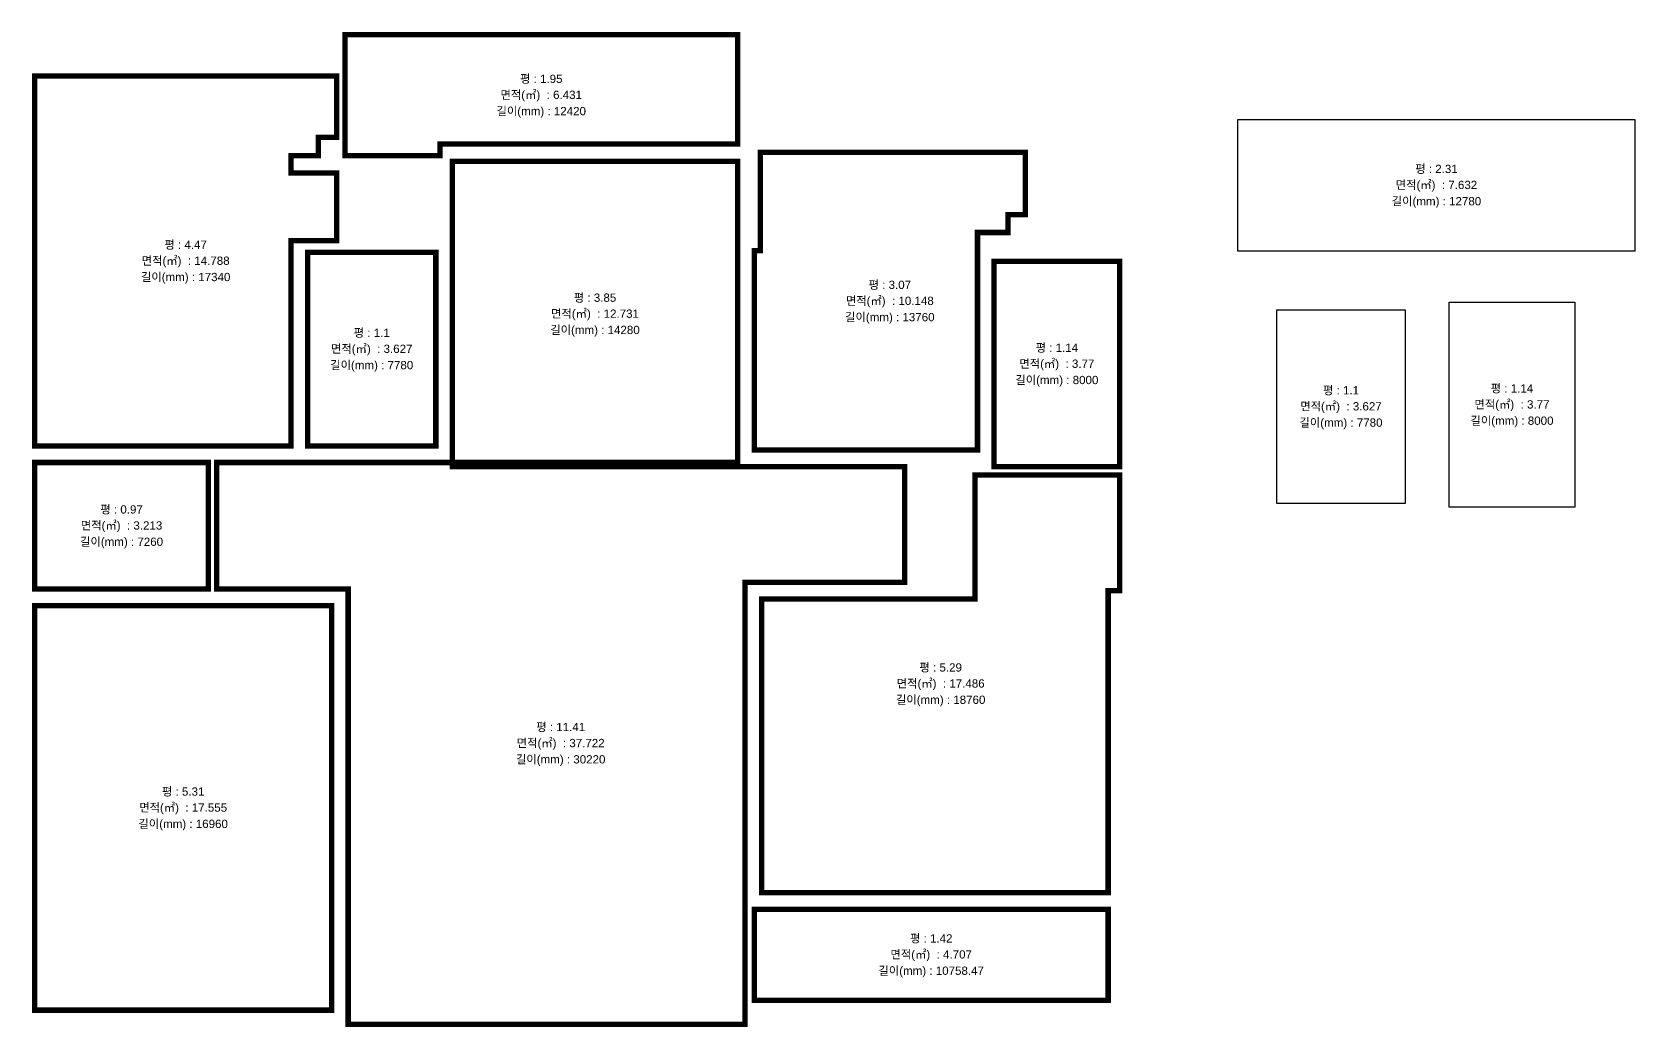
# Model space of a CAD drawing. Header units: millimetres. Extents: x -41292 to 298682, y -22072 to 33155.
# Drawn here: x 193781 to 213163, y -13483 to -1458 of the extents above; entities that cross this region are included whole.
import ezdxf
from ezdxf.enums import TextEntityAlignment as Align

# ---------------------------------------------------------------- set-up
doc = ezdxf.new("R2010")
doc.units = ezdxf.units.MM
doc.linetypes.add('HID', pattern=[2.3, 1.5, -0.8])
doc.styles.get("Standard").update_dxf_attribs({"font": 'arial.ttf'})

msp = doc.modelspace()

# ---------------------------------------------------------------- linework, layer by layer
at = {"color": 146, "linetype": 'HID', "ltscale": 20, "true_color": 0x105689, "const_width": 65}
for points in [[(197563.22, -1490.6), (197563.22, -2950.6), (198713.22, -2950.6), (198713.22, -2810.6), (202313.22, -2810.6), (202313.22, -1490.6), (197563.22, -1490.6)], [(193813.22, -1990.6), (197463.22, -1990.6), (197463.22, -2730.6), (197243.22, -2730.6), (197243.22, -2950.6), (196913.22, -2950.6), (196913.22, -3160.6), (197463.22, -3160.6), (197463.22, -3980.6), (196913.22, -3980.6), (196913.22, -6460.6), (193813.22, -6460.6), (193813.22, -1990.6)], [(202588.22, -2910.6), (205793.22, -2910.6), (205793.22, -3665.6), (205583.22, -3665.6), (205583.22, -3880.6), (205213.22, -3880.6), (205213.22, -6510.6), (202513.22, -6510.6), (202513.22, -4100.6), (202588.22, -4100.6), (202588.22, -2910.6)], [(202603.22, -8310.6), (202603.22, -11860.6), (206793.22, -11860.6), (206793.22, -8210.6), (206933.22, -8210.6), (206933.22, -6810.6), (205183.22, -6810.6), (205183.22, -8310.6), (202603.22, -8310.6)]]:
    msp.add_lwpolyline(points, dxfattribs=at)
for points in [[(208363.34, -2514.47), (213163.34, -2514.47), (213163.34, -4104.47), (208363.34, -4104.47)], [(208833.73, -4815.51), (210383.73, -4815.51), (210383.73, -7155.51), (208833.73, -7155.51)], [(210916.56, -4722.42), (212436.56, -4722.42), (212436.56, -7202.42), (210916.56, -7202.42)]]:
    msp.add_lwpolyline(points, close=True)
for points in [[(198863.22, -3020.6), (202313.22, -3020.6), (202313.22, -6710.6), (198863.22, -6710.6)], [(197113.22, -4120.6), (198663.22, -4120.6), (198663.22, -6460.6), (197113.22, -6460.6)], [(205413.22, -4230.6), (206933.22, -4230.6), (206933.22, -6710.6), (205413.22, -6710.6)], [(193813.22, -6660.6), (195913.22, -6660.6), (195913.22, -8190.6), (193813.22, -8190.6)], [(202313.22, -6660.6), (196013.22, -6660.6), (196013.22, -8190.6), (197603.22, -8190.6), (197603.22, -13450.6), (202403.22, -13450.6), (202403.22, -8110.6), (204333.22, -8110.6), (204333.22, -6710.6), (202313.22, -6710.6)], [(193813.22, -8390.6), (197403.22, -8390.6), (197403.22, -13280.6), (193813.22, -13280.6)], [(202513.98, -12060.6), (206793.22, -12060.6), (206793.22, -13160.6), (202513.98, -13160.6)]]:
    msp.add_lwpolyline(points, close=True, dxfattribs=at)

# ---------------------------------------------------------------- texts
at = {"color": 7}
for s, p in [('평 : 1.95', (199938.22, -2020.6)), ('평 : 2.31', (210763.34, -3109.47)), ('평 : 4.47', (195638.22, -4025.6)), ('평 : 3.07', (204153.22, -4510.6)), ('평 : 3.85', (200588.22, -4665.6)), ('평 : 1.1', (197888.22, -5090.6)), ('평 : 1.14', (206173.22, -5270.6)), ('평 : 1.1', (209608.73, -5785.51)), ('평 : 1.14', (211676.56, -5762.42)), ('평 : 0.97', (194863.22, -7225.6)), ('평 : 5.29', (204768.22, -9135.6)), ('평 : 11.41', (200173.22, -9855.6)), ('평 : 5.31', (195608.22, -10635.6)), ('평 : 1.42', (204653.6, -12410.6))]:
    msp.add_text(s, height=100, dxfattribs=at).set_placement(p, align=Align.MIDDLE)
for s, p in [('면적(㎡)  : 6.431', (199938.22, -2220.6)), ('길이(mm) : 12420', (199938.22, -2420.6)), ('면적(㎡)  : 7.632', (210763.34, -3309.47)), ('길이(mm) : 12780', (210763.34, -3509.47)), ('면적(㎡)  : 14.788', (195638.22, -4225.6)), ('길이(mm) : 17340', (195638.22, -4425.6)), ('면적(㎡)  : 10.148', (204153.22, -4710.6)), ('면적(㎡)  : 12.731', (200588.22, -4865.6)), ('길이(mm) : 13760', (204153.22, -4910.6)), ('길이(mm) : 14280', (200588.22, -5065.6)), ('면적(㎡)  : 3.627', (197888.22, -5290.6)), ('길이(mm) : 7780', (197888.22, -5490.6)), ('면적(㎡)  : 3.77', (206173.22, -5470.6)), ('길이(mm) : 8000', (206173.22, -5670.6)), ('면적(㎡)  : 3.627', (209608.73, -5985.51)), ('면적(㎡)  : 3.77', (211676.56, -5962.42)), ('길이(mm) : 7780', (209608.73, -6185.51)), ('길이(mm) : 8000', (211676.56, -6162.42)), ('면적(㎡)  : 3.213', (194863.22, -7425.6)), ('길이(mm) : 7260', (194863.22, -7625.6)), ('면적(㎡)  : 17.486', (204768.22, -9335.6)), ('길이(mm) : 18760', (204768.22, -9535.6)), ('면적(㎡)  : 37.722', (200173.22, -10055.6)), ('길이(mm) : 30220', (200173.22, -10255.6)), ('면적(㎡)  : 17.555', (195608.22, -10835.6)), ('길이(mm) : 16960', (195608.22, -11035.6)), ('면적(㎡)  : 4.707', (204653.6, -12610.6)), ('길이(mm) : 10758.47', (204653.6, -12810.6))]:
    msp.add_text(s, height=100).set_placement(p, align=Align.MIDDLE)

doc.saveas('drawing.dxf')
